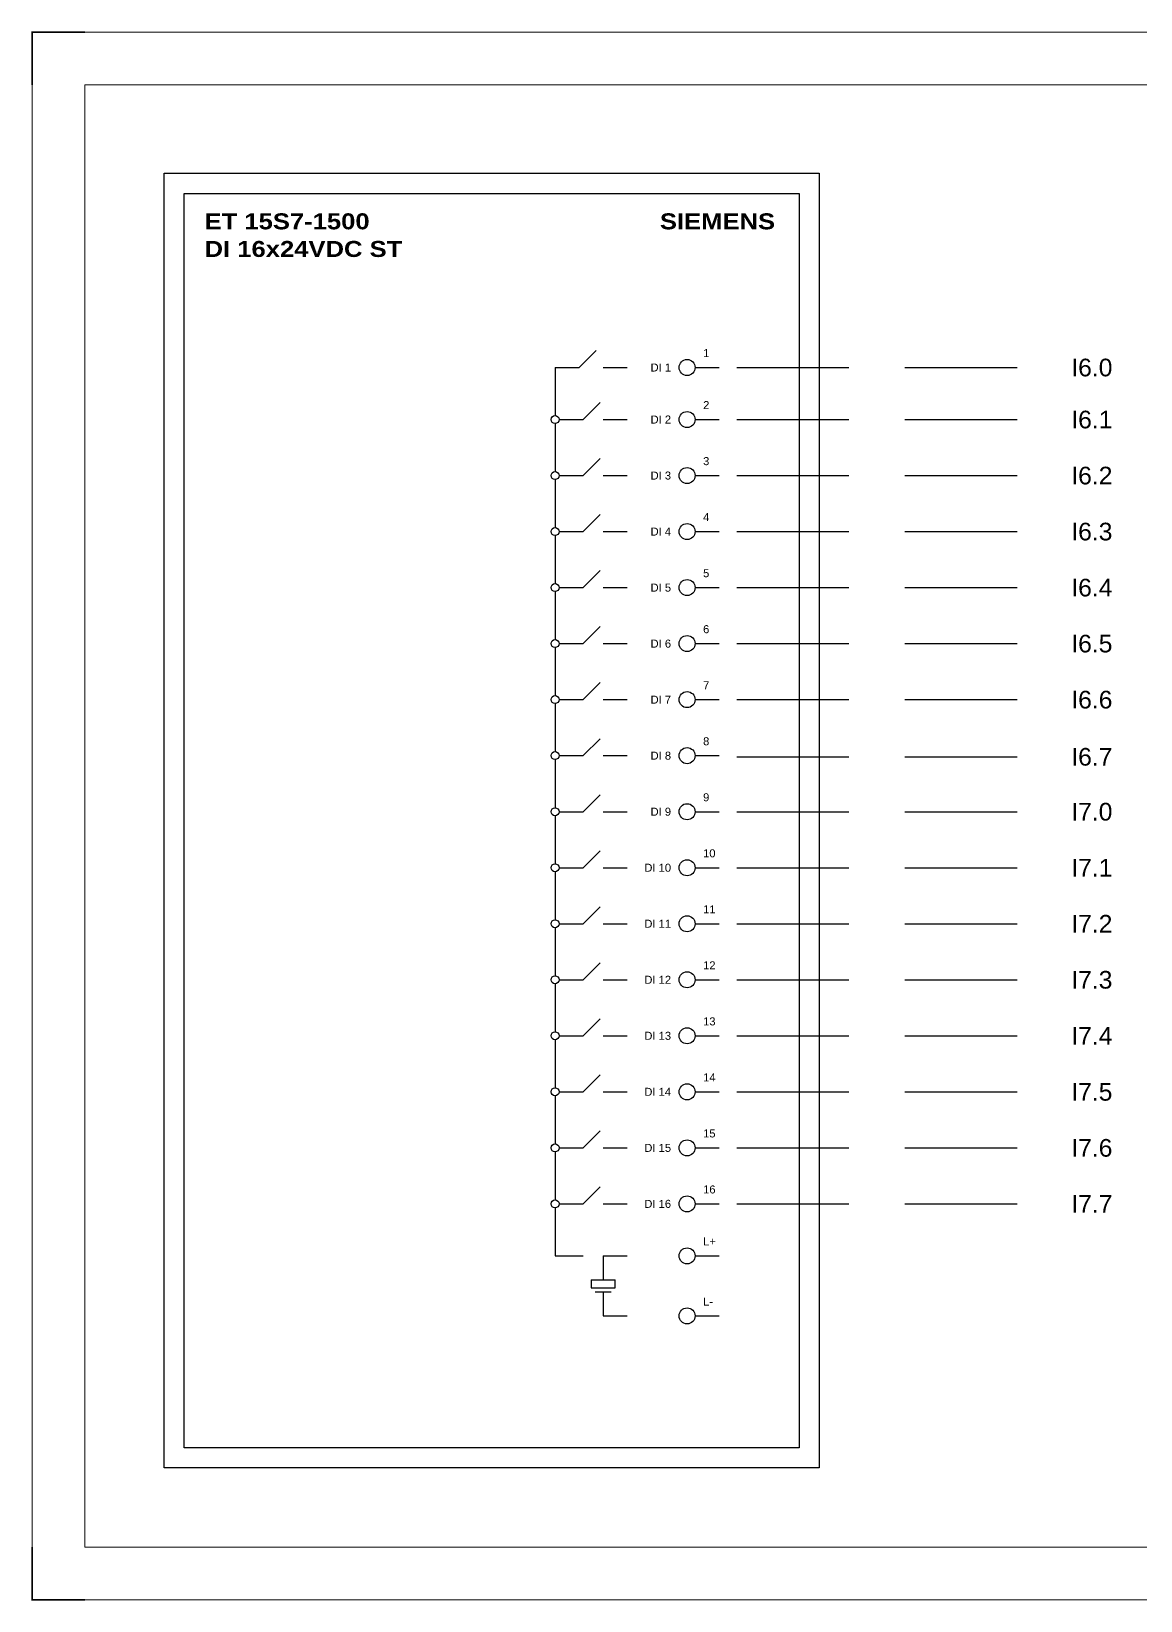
# Model space of a CAD drawing. Header units: centimetres. Extents: x -6233 to 67854, y 107 to 55669.
# Drawn here: x 110 to 3251, y 33169 to 37613 of the extents above; entities that cross this region are included whole.
import ezdxf
from ezdxf.enums import TextEntityAlignment as Align

# ---------------------------------------------------------------- set-up
doc = ezdxf.new("R2010")
doc.units = ezdxf.units.CM
doc.header["$LTSCALE"] = 25.4
doc.linetypes.add('HIDDEN', pattern=[0.375, 0.25, -0.125])
doc.layers.add('Etiket-Line-L', color=7, linetype='Continuous')
doc.layers.add('EtIket-Line-S', color=2, linetype='Continuous')
doc.styles.add('Bold', font='ariblk.ttf', dxfattribs={"height": 25.4})
doc.styles.get("Standard").update_dxf_attribs({"font": 'arial.ttf', "height": 25.4})

# ---------------------------------------------------------------- blocks, each defined once
blk = doc.blocks.new('x5 Out Line')
at = {"const_width": 0.3}
for points in [[(9.65, 286.71), (0, 286.71), (0, 277.06)], [(0, 9.65), (0, 0), (9.65, 0)]]:
    blk.add_lwpolyline(points, dxfattribs=at)
at = {"lineweight": 15}
blk.add_lwpolyline([(395.8, 9.65), (395.8, 277.06), (9.65, 277.06), (9.65, 9.65)], close=True, dxfattribs=at)
at = {"layer": 'EtIket-Line-S', "lineweight": 9, "ltscale": 0.5}
blk.add_lwpolyline([(0, 0), (405.45, 0), (405.45, 286.71), (0, 286.71)], close=True, dxfattribs=at)

msp = doc.modelspace()

# ---------------------------------------------------------------- linework, layer by layer
at = {"ltscale": 50}
for p, q in [((1661.1, 36661), (1709.2, 36709.1)), ((1593.1, 36661), (1661.1, 36661)), ((1593.1, 36661), (1593.1, 36525)), ((1729.1, 36661), (1797.1, 36661)), ((1672.5, 36513.7), (1720.6, 36561.8)), ((1593.1, 36502.4), (1593.1, 36366.4)), ((1604.5, 36513.7), (1672.5, 36513.7)), ((1729.1, 36513.7), (1797.1, 36513.7)), ((1672.5, 36355), (1720.6, 36403.1)), ((1604.5, 36355), (1672.5, 36355)), ((1729.1, 36355), (1797.1, 36355)), ((1593.1, 36343.7), (1593.1, 36207.7)), ((1672.5, 36196.4), (1720.6, 36244.5)), ((1593.1, 36185.1), (1593.1, 36049.1)), ((1604.5, 36196.4), (1672.5, 36196.4)), ((1729.1, 36196.4), (1797.1, 36196.4)), ((1672.5, 36037.7), (1720.6, 36085.8)), ((1593.1, 36026.4), (1593.1, 35890.4)), ((1604.5, 36037.7), (1672.5, 36037.7)), ((1729.1, 36037.7), (1797.1, 36037.7)), ((1672.5, 35879.1), (1720.6, 35927.1)), ((1593.1, 35867.7), (1593.1, 35731.7)), ((1604.5, 35879.1), (1672.5, 35879.1)), ((1729.1, 35879.1), (1797.1, 35879.1)), ((1672.5, 35720.4), (1720.6, 35768.5)), ((1593.1, 35709.1), (1593.1, 35573.1)), ((1604.5, 35720.4), (1672.5, 35720.4)), ((1729.1, 35720.4), (1797.1, 35720.4)), ((1672.5, 35561.8), (1720.6, 35609.8)), ((1604.5, 35561.8), (1672.5, 35561.8)), ((1729.1, 35561.8), (1797.1, 35561.8)), ((1593.1, 35550.4), (1593.1, 35414.4)), ((1672.5, 35403.1), (1720.6, 35451.2)), ((1593.1, 35391.8), (1593.1, 35255.8)), ((1604.5, 35403.1), (1672.5, 35403.1)), ((1729.1, 35403.1), (1797.1, 35403.1)), ((1672.5, 35244.4), (1720.6, 35292.5)), ((1604.5, 35244.4), (1672.5, 35244.4)), ((1729.1, 35244.4), (1797.1, 35244.4)), ((1593.1, 35233.1), (1593.1, 35097.1)), ((1672.5, 35085.8), (1720.6, 35133.9)), ((1593.1, 35074.4), (1593.1, 34938.5)), ((1604.5, 35085.8), (1672.5, 35085.8)), ((1729.1, 35085.8), (1797.1, 35085.8)), ((1672.5, 34927.1), (1720.6, 34975.2)), ((1593.1, 34915.8), (1593.1, 34779.8)), ((1604.5, 34927.1), (1672.5, 34927.1)), ((1729.1, 34927.1), (1797.1, 34927.1)), ((1672.5, 34768.5), (1720.6, 34816.5)), ((1593.1, 34757.1), (1593.1, 34621.1)), ((1604.5, 34768.5), (1672.5, 34768.5)), ((1729.1, 34768.5), (1797.1, 34768.5)), ((1672.5, 34609.8), (1720.6, 34657.9)), ((1593.1, 34598.5), (1593.1, 34462.5)), ((1604.5, 34609.8), (1672.5, 34609.8)), ((1729.1, 34609.8), (1797.1, 34609.8)), ((1672.5, 34451.1), (1720.6, 34499.2)), ((1604.5, 34451.1), (1672.5, 34451.1)), ((1729.1, 34451.1), (1797.1, 34451.1)), ((1593.1, 34439.8), (1593.1, 34303.8)), ((1672.5, 34292.5), (1720.6, 34340.6)), ((1593.1, 34281.2), (1593.1, 34145.2)), ((1604.5, 34292.5), (1672.5, 34292.5)), ((1729.1, 34292.5), (1797.1, 34292.5)), ((1593.1, 34145.2), (1672.5, 34145.2)), ((1729.1, 34145.2), (1797.1, 34145.2)), ((1729.1, 34145.2), (1729.1, 34077.2)), ((1695.1, 34077.2), (1763.1, 34077.2)), ((1695.1, 34077.2), (1695.1, 34054.7)), ((1695.1, 34054.7), (1763.1, 34054.7)), ((1706.5, 34043.2), (1751.8, 34043.2)), ((1729.1, 34043.2), (1729.1, 33975.2)), ((1763.1, 34054.7), (1763.1, 34077.2)), ((1729.1, 33975.2), (1797.1, 33975.2))]:
    msp.add_line(p, q, dxfattribs=at)
at = {"color": 6, "ltscale": 50}
for p, q in [((1989.5, 36661), (2057.5, 36661)), ((1989.5, 36513.7), (2057.5, 36513.7)), ((1989.5, 36355), (2057.5, 36355)), ((1989.5, 36196.4), (2057.5, 36196.4)), ((1989.5, 36037.7), (2057.5, 36037.7)), ((1989.5, 35879.1), (2057.5, 35879.1)), ((1989.5, 35720.4), (2057.5, 35720.4)), ((1989.5, 35561.8), (2057.5, 35561.8)), ((1989.5, 35403.1), (2057.5, 35403.1)), ((1989.5, 35244.4), (2057.5, 35244.4)), ((1989.5, 35085.8), (2057.5, 35085.8)), ((1989.5, 34927.1), (2057.5, 34927.1)), ((1989.5, 34768.5), (2057.5, 34768.5)), ((1989.5, 34609.8), (2057.5, 34609.8)), ((1989.5, 34451.1), (2057.5, 34451.1)), ((1989.5, 34292.5), (2057.5, 34292.5)), ((1989.5, 34145.2), (2057.5, 34145.2)), ((1989.5, 33975.2), (2057.5, 33975.2))]:
    msp.add_line(p, q, dxfattribs=at)
at = {"color": 146, "linetype": 'HIDDEN', "ltscale": 50, "true_color": 0x105689}
for p, q in [((2107.5, 36661), (2954.9, 36661)), ((2107.5, 36513.7), (2954.9, 36513.7)), ((2107.5, 36355), (2954.9, 36355)), ((2107.5, 36196.4), (2954.9, 36196.4)), ((2107.5, 36037.7), (2954.9, 36037.7)), ((2107.5, 35879.1), (2954.9, 35879.1)), ((2107.5, 35720.4), (2954.9, 35720.4)), ((2107.5, 35558.6), (2954.9, 35558.6)), ((2107.5, 35403.1), (2954.9, 35403.1)), ((2107.5, 35244.4), (2954.9, 35244.4)), ((2107.5, 35085.8), (2954.9, 35085.8)), ((2107.5, 34927.1), (2954.9, 34927.1)), ((2107.5, 34768.5), (2954.9, 34768.5)), ((2107.5, 34609.8), (2954.9, 34609.8)), ((2107.5, 34451.1), (2954.9, 34451.1)), ((2107.5, 34292.5), (2954.9, 34292.5))]:
    msp.add_line(p, q, dxfattribs=at)
at = {"ltscale": 50}
msp.add_lwpolyline([(486.1, 37210.9), (2340.8, 37210.9), (2340.8, 33545.1), (486.1, 33545.1)], close=True, dxfattribs=at)
at = {"color": 6, "ltscale": 50}
msp.add_lwpolyline([(542.8, 37154.2), (2284.1, 37154.2), (2284.1, 33601.7), (542.8, 33601.7)], close=True, dxfattribs=at)
at = {"color": 6, "ltscale": 500}
for centre in [(1966.8, 36661), (1966.8, 36513.7), (1966.8, 36355), (1966.8, 36196.4), (1966.8, 36037.7), (1966.8, 35879.1), (1966.8, 35720.4), (1966.8, 35561.8), (1966.8, 35403.1), (1966.8, 35244.4), (1966.8, 35085.8), (1966.8, 34927.1), (1966.8, 34768.5), (1966.8, 34609.8), (1966.8, 34451.1), (1966.8, 34292.5), (1966.8, 34145.2), (1966.8, 33975.2)]:
    msp.add_circle(centre, 22.7, dxfattribs=at)
at = {"ltscale": 500}
for centre in [(1593.1, 36513.7), (1593.1, 36355), (1593.1, 36196.4), (1593.1, 36037.7), (1593.1, 35879.1), (1593.1, 35720.4), (1593.1, 35561.8), (1593.1, 35403.1), (1593.1, 35244.4), (1593.1, 35085.8), (1593.1, 34927.1), (1593.1, 34768.5), (1593.1, 34609.8), (1593.1, 34451.1), (1593.1, 34292.5)]:
    msp.add_circle(centre, 11.3, dxfattribs=at)

# ---------------------------------------------------------------- block references
at = {"layer": 'Etiket-Line-L', "lineweight": 0, "xscale": 15.48351216233742, "yscale": 15.48351216233742, "zscale": 15.48351216233742}
msp.add_blockref('x5 Out Line', (112.3, 33171.2), dxfattribs=at)

# ---------------------------------------------------------------- texts
at = {"ltscale": 500, "style": 'Bold'}
for s, p in [('ET 15S7-1500', (600.4, 37097.6)), ('DI 16x24VDC ST', (600.4, 37019.4))]:
    msp.add_text(s, height=45.331, dxfattribs=at).set_placement(p, align=Align.TOP_LEFT)
msp.add_text('SIEMENS', height=45.33, dxfattribs=at).set_placement((2216.1, 37097.6), align=Align.TOP_RIGHT)
at = {"ltscale": 500}
for s, height, p in [('1', 22.7, (2012.2, 36683.7)), ('2', 22.7, (2012.2, 36536.4)), ('3', 22.7, (2012.2, 36377.7)), ('4', 22.7, (2012.2, 36219.1)), ('5', 22.7, (2012.2, 36060.4)), ('6', 22.7, (2012.2, 35901.7)), ('7', 22.7, (2012.2, 35743.1)), ('8', 22.7, (2012.2, 35584.4)), ('9', 22.7, (2012.2, 35425.8)), ('10', 22.67, (2012.2, 35267.1)), ('11', 22.67, (2012.2, 35108.4)), ('12', 22.67, (2012.2, 34949.8)), ('13', 22.67, (2012.2, 34791.1)), ('14', 22.67, (2012.2, 34632.5)), ('15', 22.67, (2012.2, 34473.8)), ('16', 22.67, (2012.2, 34315.2)), ('L+', 22.67, (2012.2, 34167.8)), ('L-', 22.67, (2012.2, 33997.8))]:
    msp.add_text(s, height=height, dxfattribs=at).set_placement(p, align=Align.BOTTOM_LEFT)
for s, p in [('DI 1', (1921.5, 36661)), ('DI 2', (1921.5, 36513.7)), ('DI 3', (1921.5, 36355)), ('DI 4', (1921.5, 36196.4)), ('DI 5', (1921.5, 36037.7)), ('DI 6', (1921.5, 35879.1)), ('DI 7', (1921.5, 35720.4)), ('DI 8', (1921.5, 35561.8)), ('DI 9', (1921.5, 35403.1)), ('DI 10', (1921.5, 35244.4)), ('DI 11', (1921.5, 35085.8)), ('DI 12', (1921.5, 34927.1)), ('DI 13', (1921.5, 34768.5)), ('DI 14', (1921.5, 34609.8)), ('DI 15', (1921.5, 34451.1)), ('DI 16', (1921.5, 34292.5))]:
    msp.add_text(s, height=22.67, dxfattribs=at).set_placement(p, align=Align.MIDDLE_RIGHT)
for s, p in [('I6.0', (3054.9, 36661)), ('I6.1', (3054.9, 36513.7)), ('I6.2', (3054.9, 36355)), ('I6.3', (3054.9, 36196.4)), ('I6.4', (3054.9, 36037.7)), ('I6.5', (3054.9, 35879.1)), ('I6.6', (3054.9, 35720.4)), ('I6.7', (3054.9, 35558.6)), ('I7.0', (3054.9, 35403.1)), ('I7.1', (3054.9, 35244.4)), ('I7.2', (3054.9, 35085.8)), ('I7.3', (3054.9, 34927.1)), ('I7.4', (3054.9, 34768.5)), ('I7.5', (3054.9, 34609.8)), ('I7.6', (3054.9, 34451.1)), ('I7.7', (3054.9, 34292.5))]:
    msp.add_text(s, height=50, dxfattribs=at).set_placement(p, align=Align.MIDDLE_LEFT)

doc.saveas('drawing.dxf')
